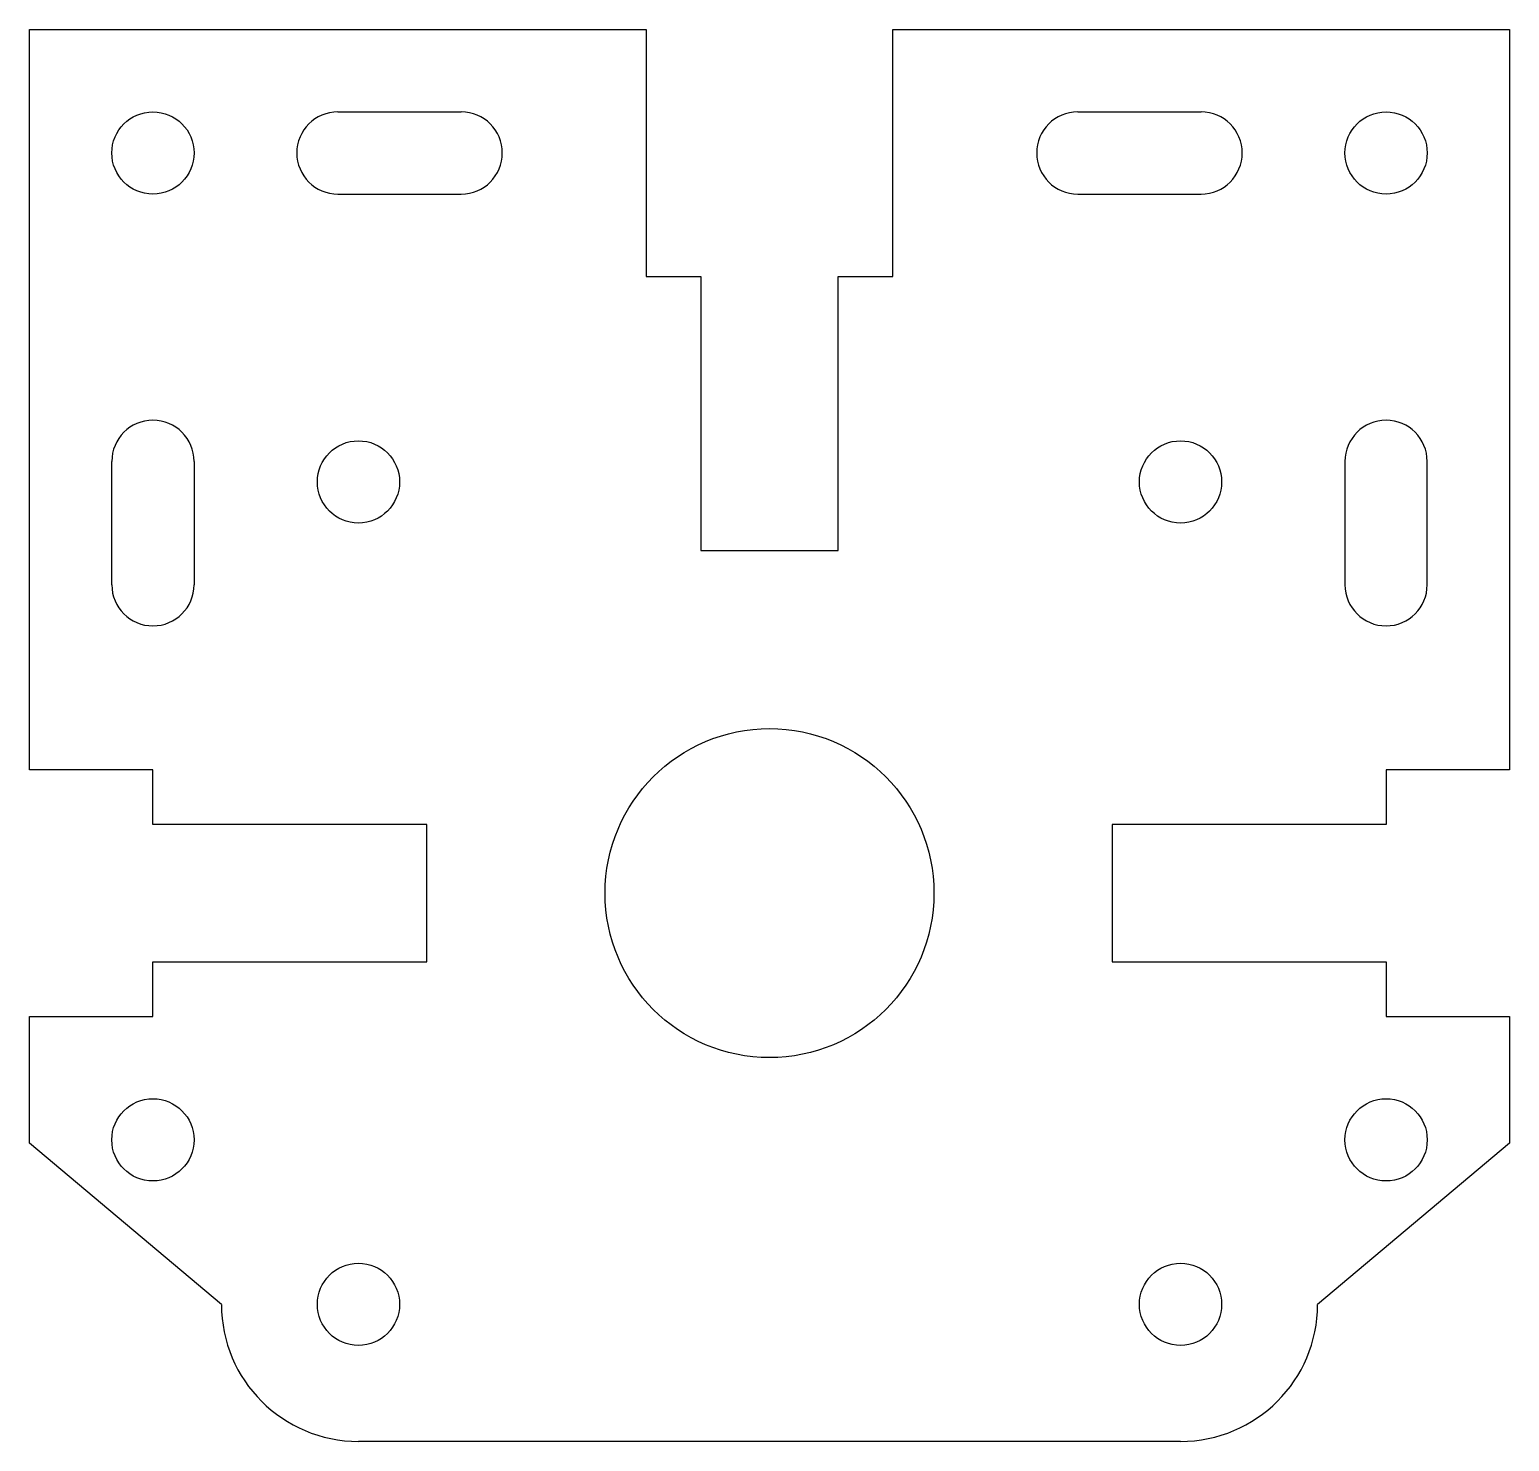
# Model space of a CAD drawing. Header units: millimetres. Extents: x 158.5 to 212.5, y 173.1 to 224.6.
import ezdxf

# ---------------------------------------------------------------- set-up
doc = ezdxf.new("R2010")
doc.units = ezdxf.units.MM
doc.layers.add('Default', color=7, linetype='Continuous')

msp = doc.modelspace()

# ---------------------------------------------------------------- linework, layer by layer
at = {"layer": 'Default', "color": 7, "linetype": 'Continuous'}
for p, q in [((158.453, 197.611), (158.453, 224.611)), ((158.453, 224.611), (180.953, 224.611)), ((180.953, 224.611), (180.953, 215.611)), ((189.953, 215.611), (189.953, 224.611)), ((189.953, 224.611), (212.453, 224.611)), ((212.453, 224.611), (212.453, 197.611)), ((169.703, 221.611), (174.203, 221.611)), ((196.703, 221.611), (201.203, 221.611)), ((169.703, 218.611), (174.203, 218.611)), ((196.703, 218.611), (201.203, 218.611)), ((180.953, 215.611), (182.953, 215.611)), ((182.953, 215.611), (182.953, 205.611)), ((187.953, 215.611), (189.953, 215.611)), ((187.953, 205.611), (187.953, 215.611)), ((161.453, 204.361), (161.453, 208.861)), ((164.453, 208.861), (164.453, 204.361)), ((206.453, 208.861), (206.453, 204.361)), ((209.453, 204.361), (209.453, 208.861)), ((182.953, 205.611), (187.953, 205.611)), ((162.953, 197.611), (158.453, 197.611)), ((162.953, 195.611), (162.953, 197.611)), ((212.453, 197.611), (207.953, 197.611)), ((207.953, 197.611), (207.953, 195.611)), ((172.953, 195.611), (162.953, 195.611)), ((172.953, 190.611), (172.953, 195.611)), ((207.953, 195.611), (197.953, 195.611)), ((197.953, 195.611), (197.953, 190.611)), ((162.953, 188.611), (162.953, 190.611)), ((162.953, 190.611), (172.953, 190.611)), ((197.953, 190.611), (207.953, 190.611)), ((207.953, 190.611), (207.953, 188.611)), ((158.453, 183.996), (158.453, 188.611)), ((158.453, 188.611), (162.953, 188.611)), ((207.953, 188.611), (212.453, 188.611)), ((212.453, 188.611), (212.453, 183.996)), ((165.453, 178.111), (158.453, 183.996)), ((212.453, 183.996), (205.453, 178.111)), ((200.453, 173.111), (170.453, 173.111))]:
    msp.add_line(p, q, dxfattribs=at)
for centre, radius in [((162.953, 220.111), 1.5), ((207.953, 220.111), 1.5), ((170.453, 208.111), 1.5), ((200.453, 208.111), 1.5), ((185.453, 193.111), 6), ((162.953, 184.111), 1.5), ((207.953, 184.111), 1.5), ((170.453, 178.111), 1.5), ((200.453, 178.111), 1.5)]:
    msp.add_circle(centre, radius, dxfattribs=at)
for centre, radius, start, end in [((169.703, 220.111), 1.5, 90, 270), ((174.203, 220.111), 1.5, 270, 90), ((196.703, 220.111), 1.5, 90, 270), ((201.203, 220.111), 1.5, 270, 90), ((162.953, 208.861), 1.5, 0, 180), ((207.953, 208.861), 1.5, 0, 180), ((162.953, 204.361), 1.5, 180, 0), ((207.953, 204.361), 1.5, 180, 0), ((170.453, 178.111), 5, 180, 270), ((200.453, 178.111), 5, 270, 0)]:
    msp.add_arc(centre, radius, start, end, dxfattribs=at)

doc.saveas('drawing.dxf')
